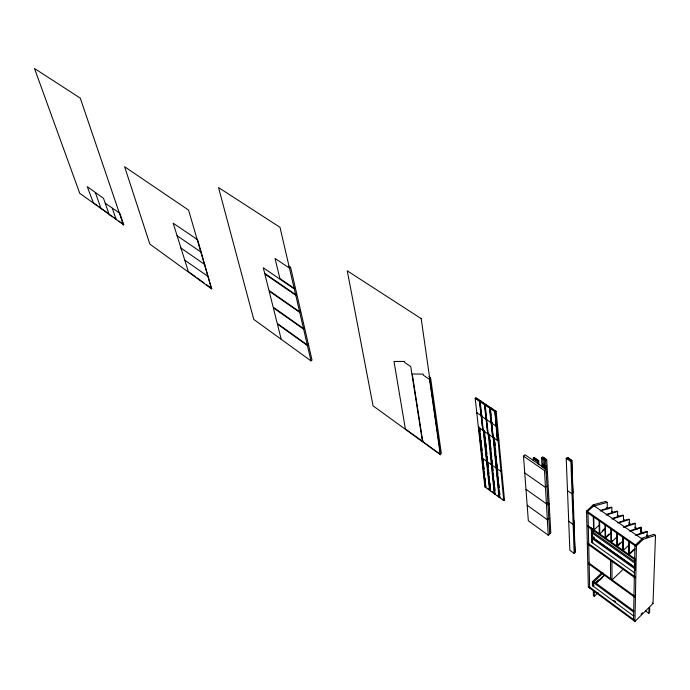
<?xml version="1.0" encoding="UTF-8"?>
<svg xmlns="http://www.w3.org/2000/svg" width="690" height="690" viewBox="0 0 690 690"><rect width="100%" height="100%" fill="white"/><g stroke="black" fill="none" stroke-linecap="round" stroke-linejoin="round"><path stroke-width="1.03" d="M616.834 533.068L616.808 545.988L619.913 543.013M617.334 533.413L617.3 546.333L623.519 540.391M606.536 514.386L617.153 511.092L617.636 511.428L617.619 517.172L617.136 516.845M622.716 550.146L622.82 537.234M623.32 537.588L623.217 550.499L629.185 544.772M623.441 521.174L623.484 515.421L622.992 515.094L612.409 518.44M628.84 541.434L628.676 554.337L633.903 549.309M617.352 522.822L628.875 519.113L629.366 519.449L629.289 525.193L628.806 524.857M629.349 541.788L629.168 554.691L635.145 548.938M633.524 620.448L634.904 545.661M635.188 529.247L635.292 523.503L634.791 523.167L623.303 526.936M634.886 570.604L634.921 568.879L591.502 538.071L591.58 542.219L634.352 572.666M635.102 559.452L635.05 561.91L591.365 531.076L591.295 527.902M634.231 620.974L634.248 620.025L589.001 586.604L589.019 587.552M655.5 535.362L643.218 539.295L642.174 538.856L635.688 545.1L635.671 546.187L587.276 512.472L587.25 511.385L593.978 505.33L593.253 504.83L586.534 511.066L588.346 587.052L634.938 621.5L653.007 603.517L655.5 535.362L653.982 534.327L641.415 538.329M634.938 621.5L636.447 545.816L643.218 539.295M640.665 531.067L640.751 527.238L629.289 531.067M640.751 527.238L641.252 527.583L641.114 533.327L640.622 532.982M642.174 539.037L593.693 505.589M647.091 537.432L647.255 531.688L646.754 531.343L635.318 535.233M648.833 613.263L648.997 608.33L649.739 607.588L649.575 612.522L648.833 613.263L645.409 610.771M633.929 615.532L633.549 615.903L592.451 585.629L592.374 581.799L602.146 572.415M641.01 614.238L642.511 612.737M634.429 568.525L635.318 568.491M593.305 590.718L593.4 595.643L594.297 596.315L598.032 592.701M611.978 580.092L611.944 561.03L610.503 560.004L610.564 579.065L611.978 580.092L622.38 570.026M597.1 582.377L604.587 575.167M642.45 538.769L635.688 545.281L636.447 545.816M593.728 585.612L593.65 584.922L593.357 586.293L593.279 582.464L603.051 573.071M599.351 580.532L602.344 577.651M593.641 584.602L593.719 585.301M595.513 582.8L598.515 579.919M595.591 583.499L604.587 574.848M612.487 540.374L610.926 541.848L610.892 528.928M616.86 537.018L611.418 542.193L611.383 529.273M608.977 534.069L605.096 537.743L604.992 524.814M611.012 532.939L605.579 538.079L605.484 525.159M592.917 542.521L592.52 542.883L592.443 538.735L594.004 537.26M575.063 552.095L574.434 539.502M574.184 553.449L570.889 461.55L571.881 460.653L567.223 457.513L566.223 458.41L569.862 550.309L574.184 553.449L575.098 552.578L571.855 460.497L567.663 457.677L571.656 460.679L572.148 474.513M602.396 530.731L604.725 528.54M605.208 528.876L599.774 534L599.61 521.071M599.438 524.849L594.012 529.937L593.788 517.008M592.65 532.076L592.261 532.447L592.727 532.784M593.831 531.749L592.339 533.154L592.417 537.346M574.045 523.037L573.744 520.079M574.054 523.365L574.244 534.181M574.08 523.538L573.14 524.409L568.715 521.269M593.978 505.33L587.25 511.566L586.534 511.066M548.248 535.224L544.488 470.606L546.04 469.217L525.038 454.77L523.494 456.133L528.333 520.769L548.248 535.224L550.81 532.861L549.188 503.769L547.894 502.855M548.826 518.371L547.343 519.734L527.169 505.261M572.976 492.418L572.372 480.895M573.011 492.936L572.045 493.824L567.508 490.676M548.024 504.123L549.145 503.096L547.437 472.434L546.118 471.52M548.058 504.795L549.188 503.769M547.92 502.441L546.42 503.812L525.978 489.331M546.998 486.062L545.462 487.442L524.754 472.961M546.239 472.762L547.394 471.727L547.084 466.035L545.919 467.078L549.706 533.87M546.282 473.469L547.437 472.434M493.954 437.995L494.333 437.667L499.784 497.697L503.752 500.569L504.442 499.603L498.905 440.556L498.516 440.893L497.654 439.961M545.876 466.362L547.041 465.319L546.721 459.566L542.711 456.84L541.547 457.875L541.891 463.628L545.876 466.362L545.548 460.609L546.721 459.566M537.683 463.766L537.907 460.791L533.525 457.781L533.913 457.444L538.329 460.98L538.718 460.644L534.336 457.634L533.948 457.979L538.329 460.98M488.994 434.571L489.374 434.243L495.049 494.264L499.388 497.404L499.75 497.085M544.048 457.746L542.875 458.79L543.22 464.534M499.784 497.697L500.112 497.05M545.385 458.66L544.212 459.695L544.548 465.448M533.31 460.756L533.525 457.781M484.708 433.329L484.449 430.845L490.34 490.857L494.652 493.98L495.015 493.661M495.049 494.264L495.377 493.626M479.938 431.017L479.55 427.464L485.665 487.459L489.952 490.573L490.668 490.211L490.34 490.857M485.57 485.941L485.217 486.26L485.993 486.821M485.372 484.432L485.277 487.183L485.251 486.579M485.665 487.459L485.76 484.716M497.309 468.26L496.938 468.588L500.992 471.46L501.371 471.132M496.904 467.975L496.533 468.303L492.099 465.155L492.47 464.836M492.065 464.551L491.694 464.87L487.278 461.748L487.658 461.429M487.252 461.144L486.881 461.463L482.5 458.358M498.068 440.246L497.688 440.582L495.342 411.378L495.731 415.553M482.068 457.479L481.698 457.798L482.508 458.091M488.166 434.001L488.96 433.958L494.652 493.98M497.525 425.937L496.334 426.317M491.72 423.16L492.496 422.504M496.3 425.696L495.912 426.023L491.297 422.875L491.685 422.547L490.883 422.591L486.295 419.46L486.683 419.132L485.881 419.175L481.327 416.07L481.715 415.742M440.255 454.27L429.525 379.405L423.349 375.188L423.186 374.109L412.249 373.997L422.798 441.626L440.255 454.27L441.324 453.356L430.543 377.568L428.93 376.473M497.274 440.289L494.911 411.093L495.506 417.346M503.752 500.569L495.377 411.999L496.162 411.335L475.979 397.742L475.203 398.397L484.889 486.899M489.434 407.997L489.831 407.661L492.712 437.141L489.434 407.997L484.803 404.875L485.199 404.538L494.264 493.695M490.254 407.945L489.857 408.282L494.523 411.43M491.064 407.902L490.28 408.566L498.991 497.119L499.353 496.8L497.775 495.653M481.741 416.346L482.129 416.018L476.799 412.974L477.178 412.646M484.389 404.59L484.777 404.254L487.761 433.717L484.389 404.59L479.783 401.485L480.171 401.149L489.564 490.288M485.225 405.151L486.01 404.495M479.36 401.201L479.757 400.873L482.836 430.319L479.36 401.201L475.203 398.397M480.197 401.761L480.982 401.106M422.798 441.626L423.332 441.177M430.543 377.568L429.525 379.405M310.983 360.879L280.002 227.312L218.523 187.542L253.765 319.418L310.983 360.879L312.018 360.077L308.482 344.75L307.43 345.552L277.389 324.041L281.21 339.299M290.585 267.28L289.464 268.099L275.043 258.431L279.881 278.527L294.138 288.256L295.242 287.445L290.585 267.28L288.886 266.15M211.554 288.834L188.577 210.105L124.614 166.73L149.851 244.113L211.554 288.834L197.65 239.749L195.925 238.55M208.423 276.699L184.394 259.932M188.336 271.524L173.181 223.206L197.65 239.749M204.895 264.598L180.72 247.9M201.308 252.281L176.985 235.661M123.398 224.949L80.264 98.109L34.5 68.5L79.73 193.295L123.726 224.724L119.827 213.253L105.225 203.222M93.374 202.748L87.268 186.68L103.509 198.289L109.192 214.65L112.651 216.712M636.775 535.259L647.255 531.688M630.746 531.093L641.252 527.583M623.795 527.272L635.292 523.503M618.809 522.856L629.366 519.449M611.935 519.078L623.484 515.421M606.062 515.025L617.636 511.428M600.231 510.997L611.832 507.452L611.849 513.205M600.714 510.367L611.349 507.124L611.832 507.452M593.253 504.83L605.811 501.423L607.252 502.406L607.286 508.815M594.418 505.899L607.252 502.406M566.223 458.41L570.889 461.55M475.591 398.07L495.765 411.663M541.547 457.875L545.548 460.609M606.57 507.668L608.347 508.884M611.901 511.325L613.677 512.549M617.231 514.982L619.008 516.206M623.45 519.251L625.226 520.467M628.78 522.908L631.436 524.736M634.99 527.177L637.655 529.006M640.32 530.834L643.874 533.275M646.539 535.104L648.315 536.32M533.56 458.324L537.941 461.325M545.919 467.078L541.935 464.344L542.107 467.182M533.172 458.66L537.553 461.67M523.494 456.133L544.488 470.606M478.739 426.903L485.277 487.183M483.63 430.275L489.952 490.573M479.584 427.809L479.179 427.533L479.645 431.802M484.484 431.198L484.078 430.914L484.527 435.183M478.36 427.222L498.102 440.867L498.87 440.203L496.162 411.335M587.25 511.385L635.688 545.1M591.822 530.714L592.296 531.041M634.567 560.858L635.067 561.212M591.83 531.059L592.305 531.395M634.559 561.212L635.059 561.565M592.331 536.294L594.09 537.536M591.934 536.311L592.4 536.648M634.464 566.447L635.343 567.111M591.934 536.665L592.408 537.001M634.455 566.792L634.955 567.145M634.835 567.491L592.762 537.657L592.365 538.028L592.839 538.364M592.037 541.866L592.512 542.193M592.046 542.211L592.512 542.538M652.3 603.008L653.007 603.517M107.89 213.262L98.989 206.81M114.221 217.85L116.576 219.549M118.956 221.274L123.726 224.724M189.207 272.162L195.313 276.578M197.055 277.846L204.042 282.9M206.655 284.798L211.89 288.593M487.58 488.27L489.926 489.969M492.272 491.668L494.627 493.376M502.527 499.094L504.114 500.241M94.176 203.326L97.385 205.646M633.998 611.047L593.581 581.403L593.659 582.101M592.374 581.799L633.618 612.082M613.841 600.421L615.558 601.68M592.891 585.327L593.736 585.931M592.9 585.646L593.348 585.982M95.332 192.45L101.068 208.768M112.315 208.32L116.256 219.765M480.283 434.217L480.628 437.417M480.982 440.625L481.327 443.825M481.672 447.025L482.017 450.234M482.37 453.434L482.603 455.564M483.017 459.428L483.362 462.585M483.707 465.75L484.044 468.907M484.389 472.072L484.734 475.229M485.079 478.394L485.415 481.56M479.878 433.941L480.344 438.21M480.576 440.341L481.042 444.61M481.275 446.749L481.732 451.018M481.965 453.149L482.431 457.418M482.62 459.143L483.078 463.361M483.423 466.518L483.768 469.683M484 471.788L484.458 476.005M484.682 478.11L485.139 482.327M485.156 437.598L485.381 439.737M485.717 442.937L486.053 446.145M486.502 450.415L486.838 453.615M487.175 456.823L487.502 460.023M487.796 462.818L488.132 465.974M488.572 470.192L488.9 473.357M489.236 476.514L489.564 479.679M489.9 482.836L490.228 486.002M484.751 437.322L485.199 441.591M485.424 443.722L485.872 447.991M486.096 450.13L486.545 454.4M486.769 456.539L487.287 461.481M487.511 463.585L487.951 467.803M488.175 469.907L488.615 474.125M488.839 476.229L489.279 480.447M489.615 483.604L490.055 487.821M489.952 439.935L490.271 443.144M490.599 446.344L490.926 449.544M491.358 453.822L491.677 457.022M492.005 460.23L492.324 463.43M492.712 467.277L493.031 470.442M493.35 473.599L493.678 476.764M494.1 480.973L494.42 484.139M494.739 487.304L495.058 490.461M494.782 442.29L495.092 445.499M495.403 448.698L495.722 451.907M496.136 456.176L496.446 459.385M496.86 463.654L497.171 466.863M497.55 470.701L497.852 473.866M498.163 477.032L498.577 481.241M498.879 484.406L499.189 487.563M499.603 491.78L499.905 494.946M493.531 437.71L499.388 497.404M490.564 411.076L490.97 415.251M491.28 418.373L491.582 421.504M491.987 425.601L492.289 428.663M492.686 432.734L492.988 435.795M496.127 419.727L496.421 422.849M496.817 426.998L497.102 430.06M497.49 434.131L497.878 438.21M495.705 419.434L496.205 424.652M496.49 427.731L496.878 431.811M497.076 433.846L497.559 438.944M533.913 457.444L533.948 457.979M538.718 460.644L538.976 464.818M543.254 465.25L543.427 468.096M544.582 466.164L544.755 469.01M573.054 500.259L573.528 513.817M587.992 512.981L589.691 588.053M592.244 528.575L592.305 531.749M591.787 528.945L591.839 531.412M591.865 532.818L591.942 537.01M591.968 538.398L592.055 542.556M592.831 582.127L592.9 585.965M593.305 516.672L593.538 529.601M594.202 591.39L594.297 596.315M599.127 520.734L599.291 533.655M635.024 563.316L634.947 567.491L591.477 536.673L591.39 532.482L635.024 563.316M634.705 596.238L634.688 597.23L588.466 563.687L588.441 562.695L634.705 596.238M635.076 576.866L635.059 577.892L588.018 544.272L587.992 543.246L635.076 576.866M635.421 559.09L635.404 560.151L587.604 526.47L587.578 525.409L635.421 559.09M308.327 344.103L307.274 344.905L277.225 323.403L273.309 307.774L303.635 329.199L304.704 328.397L308.327 344.103M304.549 327.733L303.479 328.544L273.145 307.119L269.135 291.111L299.745 312.441L300.831 311.63L304.549 327.733M300.676 310.949L299.589 311.759L268.962 290.43L264.848 274.025L295.76 295.26L296.855 294.44L300.676 310.949M296.7 293.742L295.605 294.561L264.675 273.335L263.287 267.772L294.302 288.963L295.406 288.144L296.7 293.742M404.547 361.413L393.999 361.474L405.375 428.999L422.435 441.367L410.757 366.606L404.72 362.491L404.547 361.413M421.185 318.642L347.268 270.825L373.066 405.867L440.669 454.857L421.185 318.642"/></g></svg>
